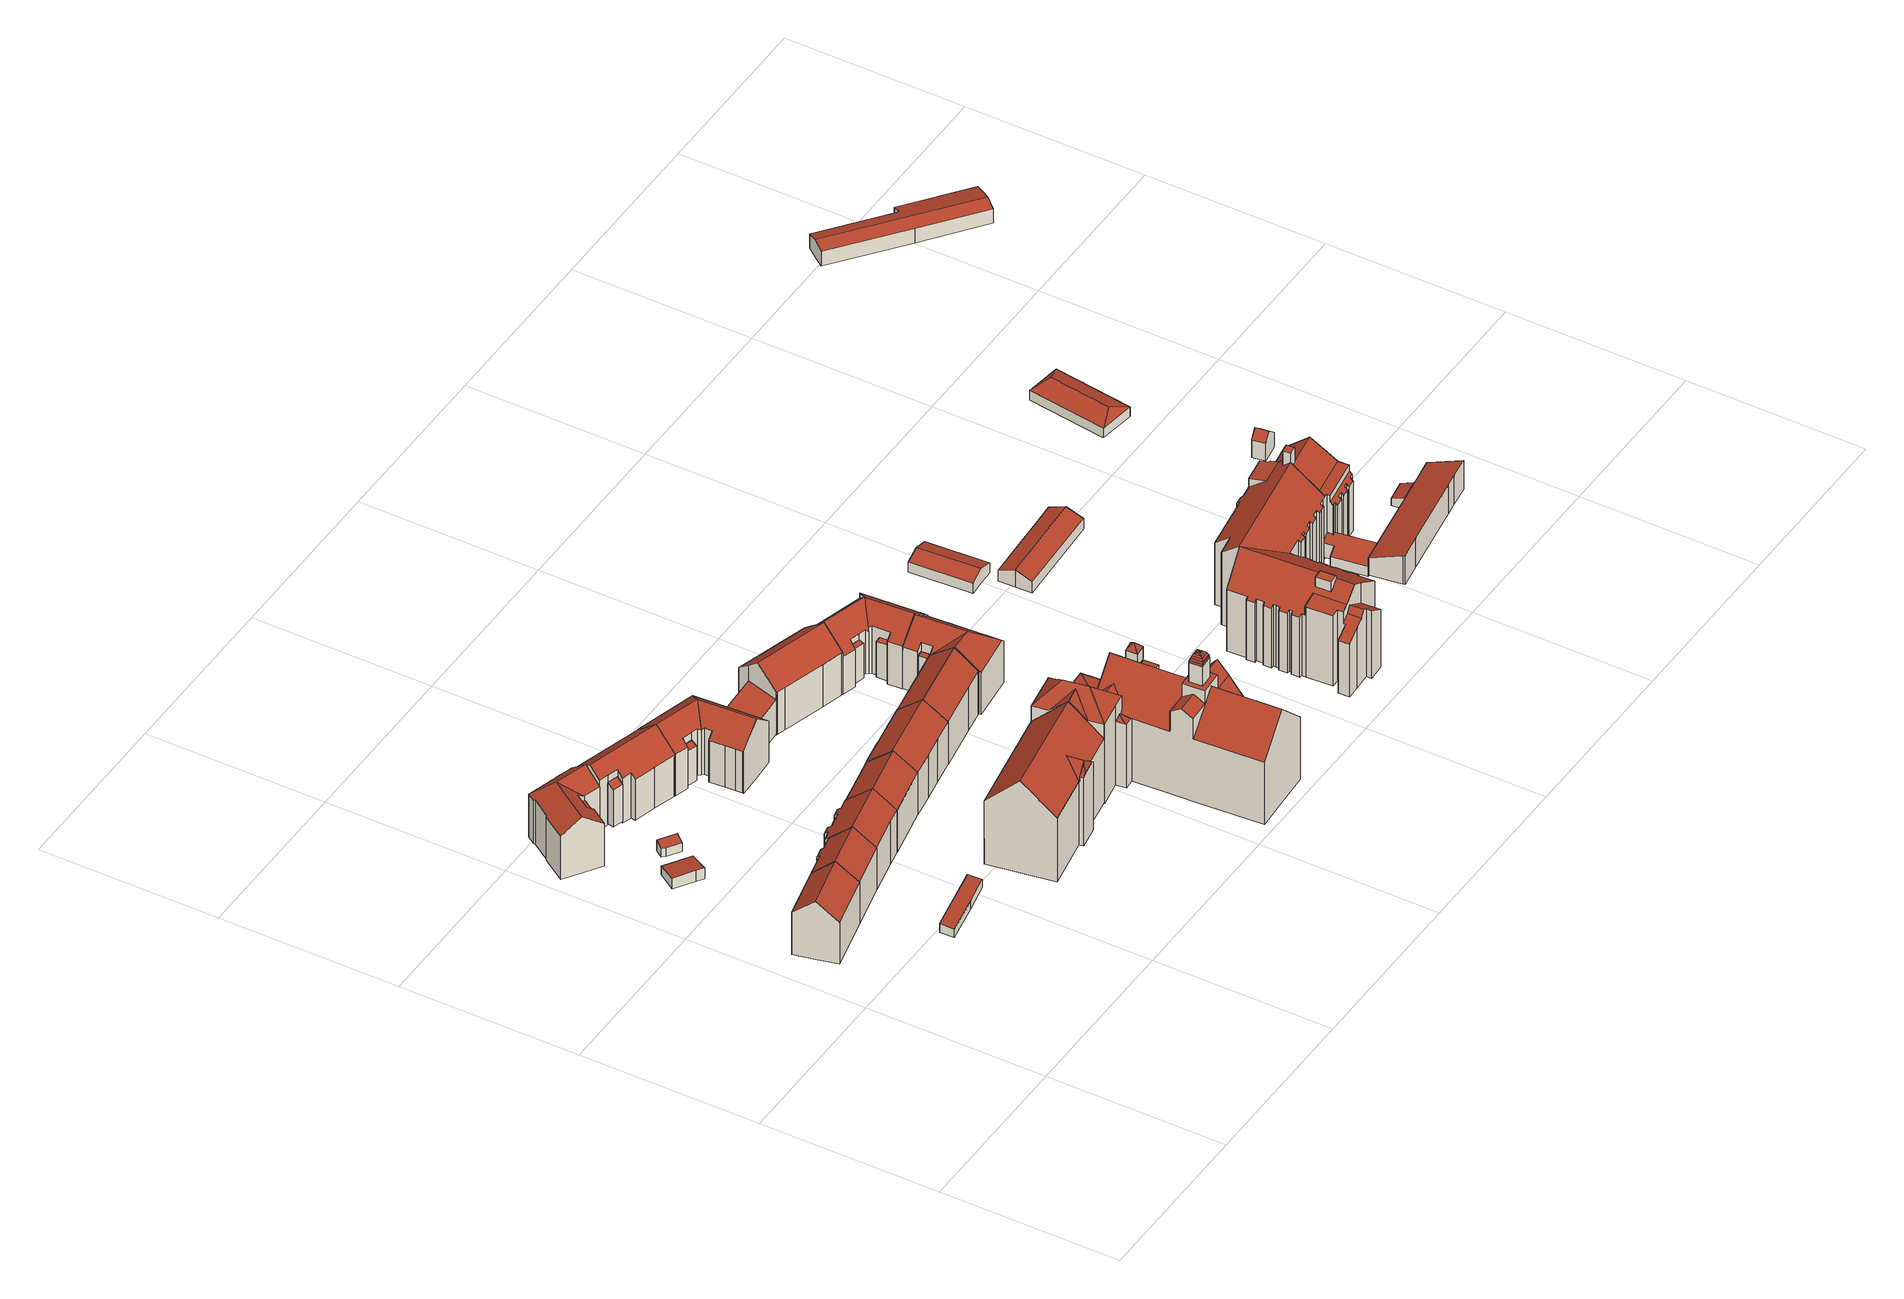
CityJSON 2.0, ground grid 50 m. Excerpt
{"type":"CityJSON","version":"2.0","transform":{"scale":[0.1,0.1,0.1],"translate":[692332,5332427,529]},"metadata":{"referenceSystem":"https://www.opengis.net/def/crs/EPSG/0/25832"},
"CityObjects":{
"building1":{"type":"Building","attributes":{"Gemeindeschluessel":"09162000","HoeheDach":"551.621","HoeheGrund":"533.520","Methode":"1000","NiedrigsteTraufeDesGebaeudes":"546.448","Geometrietyp2DReferenz":"3000","function":"31001_1000","roofType":"3100","measuredHeight":18.1,"storeysAboveGround":4},"geometry":[{"type":"MultiSurface","lod":"2","boundaries":[[[0,1,2,3]],[[1,4,5,6,7,2]],[[8,9,7,6]],[[10,11,8,6,5,4]],[[3,2,7,9]],[[11,10,0,3,9,8]],[[4,1,0,10]]],"semantics":{"surfaces":[{"type":"RoofSurface"},{"type":"WallSurface"},{"type":"GroundSurface"}],"values":[0,1,1,2,0,1,1]}}]},
"building2":{"type":"Building","attributes":{"Gemeindeschluessel":"09162000","HoeheDach":"551.670","HoeheGrund":"533.580","Methode":"2000","NiedrigsteTraufeDesGebaeudes":"545.920","Geometrietyp2DReferenz":"3000","function":"31001_1000","roofType":"3100","measuredHeight":18.09,"storeysAboveGround":4},"geometry":[{"type":"MultiSurface","lod":"2","boundaries":[[[12,13,14,15]],[[16,17,18,19]],[[20,21,22,23]],[[19,18,24,25]],[[25,24,13,12]],[[23,22,26,27,14,13,24,18,17]],[[21,28,29,30,26,22]],[[31,32,16,19,25,12,15,33,30,29,28]],[[33,27,26,30]],[[32,31,20,23,17,16]],[[15,14,27,33]],[[28,21,20,31]]],"semantics":{"surfaces":[{"type":"WallSurface"},{"type":"RoofSurface"},{"type":"GroundSurface"}],"values":[0,0,1,0,0,1,0,2,0,0,0,0]}}]},
"building3":{"type":"Building","attributes":{"Gemeindeschluessel":"09162000","HoeheDach":"536.771","HoeheGrund":"533.350","Methode":"1000","NiedrigsteTraufeDesGebaeudes":"536.037","Geometrietyp2DReferenz":"3000","function":"31001_2000","roofType":"1000","measuredHeight":3.42},"geometry":[{"type":"MultiSurface","lod":"2","boundaries":[[[34,35,36,37,38,39]],[[40,41,42,43]],[[44,45,37,36]],[[46,34,39,47,41,40]],[[41,47,39,38,37,45,42]],[[43,42,45,44]],[[35,34,46,40,43,44,36]]],"semantics":{"surfaces":[{"type":"WallSurface"},{"type":"RoofSurface"},{"type":"GroundSurface"}],"values":[0,0,0,0,1,0,2]}}]},
"building4":{"type":"Building","attributes":{"Gemeindeschluessel":"09162000","HoeheDach":"536.431","HoeheGrund":"533.480","Methode":"1000","NiedrigsteTraufeDesGebaeudes":"535.987","Geometrietyp2DReferenz":"3000","function":"31001_2000","roofType":"1000","measuredHeight":2.95},"geometry":[{"type":"MultiSurface","lod":"2","boundaries":[[[48,49,50,51]],[[51,50,52,53]],[[54,55,49,48]],[[56,57,58,59]],[[48,51,53,56,59,54]],[[55,58,57,52,50,49]],[[53,52,57,56]],[[59,58,55,54]]],"semantics":{"surfaces":[{"type":"WallSurface"},{"type":"GroundSurface"},{"type":"RoofSurface"}],"values":[0,0,0,0,1,2,0,0]}}]},
"building5":{"type":"Building","attributes":{"Gemeindeschluessel":"09162000","HoeheDach":"550.917","HoeheGrund":"533.520","Methode":"1000","NiedrigsteTraufeDesGebaeudes":"546.810","Geometrietyp2DReferenz":"3000","function":"31001_1000","roofType":"3100","measuredHeight":17.4,"storeysAboveGround":4},"geometry":[{"type":"MultiSurface","lod":"2","boundaries":[[[60,61,62,63]],[[64,65,66,67,68,69,70,71,72]],[[70,73,74,75,76,77,78,79,80,81]],[[72,71,70,81,82,62,61,83,84,85,86]],[[69,87,88,74,73,70]],[[89,90,91,68,67,66]],[[92,79,78,93]],[[93,78,77,94]],[[81,80,95,96,97,82]],[[98,99,100,101,91,90,89,102,103,104,105,106,107,108,60,63,97,96,95,92,93,94,109,110]],[[108,83,61,60]],[[88,99,98,110,75,74]],[[95,80,79,92]],[[104,103,64,72,86,105]],[[63,62,82,97]],[[86,85,84,107,106,105]],[[107,84,83,108]],[[65,102,89,66]],[[99,88,87,100]],[[101,100,87,69,68,91]],[[76,75,110,109,94,77]],[[102,65,64,103]]],"semantics":{"surfaces":[{"type":"WallSurface"},{"type":"RoofSurface"},{"type":"GroundSurface"}],"values":[0,1,1,1,1,0,0,0,0,2,0,0,0,0,0,0,0,0,0,0,0,0]}}]},
"building6":{"type":"Building","attributes":{"Gemeindeschluessel":"09162000","HoeheDach":"545.800","HoeheGrund":"534.020","Methode":"2000","NiedrigsteTraufeDesGebaeudes":"545.800","Geometrietyp2DReferenz":"3000","function":"51009_1610","roofType":"1000","measuredHeight":11.78},"geometry":[{"type":"MultiSurface","lod":"2","boundaries":[[[111,112,113,114]],[[114,115,116,111]],[[111,116,117,112]],[[112,117,118,113]],[[115,118,117,116]],[[113,118,115,114]]],"semantics":{"surfaces":[{"type":"GroundSurface"},{"type":"WallSurface"},{"type":"RoofSurface"}],"values":[0,1,1,1,2,1]}}]},
"building7":{"type":"Building","attributes":{"Gemeindeschluessel":"09162000","HoeheDach":"536.458","HoeheGrund":"533.310","Methode":"1000","NiedrigsteTraufeDesGebaeudes":"535.924","Geometrietyp2DReferenz":"3000","function":"31001_2000","roofType":"1000","measuredHeight":3.15},"geometry":[{"type":"MultiSurface","lod":"2","boundaries":[[[119,120,121,122]],[[123,124,125,121,120]],[[126,123,120,119]],[[127,124,123,126]],[[122,121,125,128]],[[119,122,128,127,126]],[[128,125,124,127]]],"semantics":{"surfaces":[{"type":"WallSurface"},{"type":"RoofSurface"},{"type":"GroundSurface"}],"values":[0,1,0,0,0,2,0]}}]},
"building8":{"type":"Building","attributes":{"Gemeindeschluessel":"09162000","HoeheDach":"551.610","HoeheGrund":"533.460","Methode":"2000","NiedrigsteTraufeDesGebaeudes":"545.055","Geometrietyp2DReferenz":"3000","function":"31001_1000","roofType":"3100","measuredHeight":18.15,"storeysAboveGround":4},"geometry":[{"type":"MultiSurface","lod":"2","boundaries":[[[129,130,21,131]],[[132,133,134,135]],[[135,134,136,137]],[[138,139,140,141]],[[142,143,139,138]],[[144,145,130,129]],[[146,147,148,149]],[[150,151,152,153]],[[21,130,145,154,155,156]],[[133,157,156,155,158,148,147,159,152,151,140,139,143,160,161,136,134]],[[153,152,159,162]],[[163,154,145,144]],[[162,159,147,146]],[[164,160,143,142]],[[149,148,158,165]],[[141,140,151,150]],[[166,161,160,164]],[[167,168,131,21,156,157,133,132]],[[144,129,131,168,167,132,135,137,166,164,142,138,141,150,153,162,146,149,165,169,163]],[[137,136,161,166]],[[154,163,169,165,158,155]]],"semantics":{"surfaces":[{"type":"WallSurface"},{"type":"RoofSurface"},{"type":"GroundSurface"}],"values":[0,0,0,0,0,0,0,0,1,1,0,0,0,0,0,0,0,0,2,0,0]}}]},
"building9":{"type":"Building","attributes":{"Gemeindeschluessel":"09162000","HoeheDach":"546.794","HoeheGrund":"533.971","Methode":"1000","NiedrigsteTraufeDesGebaeudes":"545.363","Geometrietyp2DReferenz":"3000","function":"51009_1610","roofType":"2100","measuredHeight":12.82},"geometry":[{"type":"MultiSurface","lod":"2","boundaries":[[[170,171,172,173]],[[174,175,176,177]],[[176,175,172,171]],[[173,172,175,174]],[[170,173,174,177]],[[177,176,171,170]]],"semantics":{"surfaces":[{"type":"WallSurface"},{"type":"RoofSurface"},{"type":"GroundSurface"}],"values":[0,0,1,0,2,0]}}]},
"building10":{"type":"Building","attributes":{"Gemeindeschluessel":"09162000","HoeheDach":"551.775","HoeheGrund":"533.540","Methode":"2000","NiedrigsteTraufeDesGebaeudes":"546.206","Geometrietyp2DReferenz":"3000","function":"31001_1000","roofType":"3100","measuredHeight":18.23,"storeysAboveGround":4},"geometry":[{"type":"MultiSurface","lod":"2","boundaries":[[[178,179,180,99]],[[181,182,183,184]],[[185,186,187,188]],[[110,187,186,189]],[[190,191,192,193,181,184,194,195,178,99,196,110,189]],[[192,197,198,193]],[[179,199,200,183,182,198,197,201,185,188,180]],[[193,198,182,181]],[[184,183,200,194]],[[201,191,190,189,186,185]],[[180,188,187,110,196,99]],[[191,201,197,192]],[[195,199,179,178]],[[194,200,199,195]]],"semantics":{"surfaces":[{"type":"WallSurface"},{"type":"RoofSurface"},{"type":"GroundSurface"}],"values":[0,0,1,0,2,0,1,0,0,0,0,0,0,0]}}]},
"building11":{"type":"Building","attributes":{"Gemeindeschluessel":"09162000","HoeheDach":"551.471","HoeheGrund":"533.460","Methode":"2000","NiedrigsteTraufeDesGebaeudes":"546.029","Geometrietyp2DReferenz":"3000","function":"31001_1000","roofType":"3100","measuredHeight":18.01,"storeysAboveGround":4},"geometry":[{"type":"MultiSurface","lod":"2","boundaries":[[[154,202,203,204]],[[165,158,205,206]],[[207,202,154,163]],[[202,207,208,209,210,211,212,203]],[[163,169,165,206,213,210,209,208,207]],[[169,163,154,204,158,165]],[[204,203,212,211,214,205,158]],[[205,214,211,210,213,206]]],"semantics":{"surfaces":[{"type":"RoofSurface"},{"type":"WallSurface"},{"type":"GroundSurface"}],"values":[0,1,1,1,2,1,0,1]}}]},
"building12":{"type":"Building","attributes":{"Gemeindeschluessel":"09162000","HoeheDach":"545.573","HoeheGrund":"534.094","Methode":"1000","NiedrigsteTraufeDesGebaeudes":"544.752","Geometrietyp2DReferenz":"3000","function":"51009_1610","roofType":"2100","measuredHeight":11.48},"geometry":[{"type":"MultiSurface","lod":"2","boundaries":[[[215,216,217,218]],[[218,217,219,220]],[[221,222,216,215]],[[220,219,222,221]],[[217,216,222,219]],[[220,221,215,218]]],"semantics":{"surfaces":[{"type":"WallSurface"},{"type":"RoofSurface"},{"type":"GroundSurface"}],"values":[0,0,0,0,1,2]}}]},
"building13":{"type":"Building","attributes":{"Gemeindeschluessel":"09162000","HoeheDach":"562.092","HoeheGrund":"533.350","Methode":"2000","NiedrigsteTraufeDesGebaeudes":"553.015","Geometrietyp2DReferenz":"3000","function":"31001_3020","roofType":"3100","measuredHeight":28.74,"storeysAboveGround":4},"geometry":[{"type":"MultiSurface","lod":"2","boundaries":[[[223,224,225,226,227,228]],[[229,230,231,232,233]],[[234,226,225,235,236]],[[237,238,234,239]],[[224,240,241,235,225]],[[233,232,242,243]],[[244,236,235,241,242,232,231]],[[245,228,227,234]],[[230,246,247,244,231]],[[233,243,248,229]],[[245,234,238]],[[224,223,249,246,230,229,248,240]],[[247,250,234,236,244]],[[250,239,234]],[[249,223,228,245,238,237]],[[246,249,237,239,250,247]],[[240,248,243,242,241]],[[234,227,226]]],"semantics":{"surfaces":[{"type":"WallSurface"},{"type":"RoofSurface"},{"type":"GroundSurface"}],"values":[0,0,1,1,0,1,1,1,0,0,1,2,1,0,0,0,0,0]}}]},
"building14":{"type":"Building","attributes":{"Gemeindeschluessel":"09162000","HoeheDach":"551.800","HoeheGrund":"533.420","Methode":"2000","NiedrigsteTraufeDesGebaeudes":"546.253","Geometrietyp2DReferenz":"3000","function":"31001_1000","roofType":"3100","measuredHeight":18.38,"storeysAboveGround":4},"geometry":[{"type":"MultiSurface","lod":"2","boundaries":[[[251,185,252,253,254,255]],[[256,257,258,259]],[[260,261,262,263,264,265]],[[266,267,251,255]],[[264,263,252,185]],[[259,258,268,269]],[[267,270,268,258,257,265,264,185,251]],[[269,268,270,271]],[[261,260,256,259,269,271,266,255,254,253,262]],[[271,270,267,266]],[[260,265,257,256]],[[253,252,263,262]]],"semantics":{"surfaces":[{"type":"WallSurface"},{"type":"RoofSurface"},{"type":"GroundSurface"}],"values":[0,0,0,0,1,0,1,0,2,0,0,0]}}]},
"building15":{"type":"Building","attributes":{"Gemeindeschluessel":"09162000","HoeheDach":"551.732","HoeheGrund":"533.350","Methode":"1000","NiedrigsteTraufeDesGebaeudes":"546.316","Geometrietyp2DReferenz":"3000","function":"31001_1000","roofType":"3100","measuredHeight":18.38,"storeysAboveGround":4},"geometry":[{"type":"MultiSurface","lod":"2","boundaries":[[[272,273,274,275]],[[276,277,278,279,280,281,265,282,283,284]],[[285,286,287,288,289,290,291,292,260,261,262,272,275,293]],[[265,281,263,262,261,260]],[[275,274,294,293]],[[291,283,282,292]],[[262,263,273,272]],[[286,285,293,294,280,279]],[[286,279,278,287]],[[290,284,283,291]],[[289,276,284,290]],[[288,277,276,289]],[[280,294,274,273,263,281]],[[287,278,277,288]],[[292,282,265,260]]],"semantics":{"surfaces":[{"type":"WallSurface"},{"type":"RoofSurface"},{"type":"GroundSurface"}],"values":[0,1,2,0,0,0,0,0,0,0,0,0,1,0,0]}}]},
"building16":{"type":"Building","attributes":{"Gemeindeschluessel":"09162000","HoeheDach":"551.462","HoeheGrund":"533.320","Methode":"1000","NiedrigsteTraufeDesGebaeudes":"546.380","Geometrietyp2DReferenz":"3000","function":"31001_1000","roofType":"3100","measuredHeight":18.14,"storeysAboveGround":4},"geometry":[{"type":"MultiSurface","lod":"2","boundaries":[[[295,296,297,298,299,300]],[[301,302,303,304]],[[305,296,295,306]],[[298,307,308,309,310,311,312,299]],[[313,314,315,316]],[[317,318,302,301]],[[307,298,297,319]],[[315,311,310,316]],[[300,299,312,311,315,314,303,302,318]],[[304,303,314,313]],[[319,305,306,320,317,301,304,313,316,310,309,308,307]],[[319,297,296,305]],[[320,306,295,300,318,317]]],"semantics":{"surfaces":[{"type":"RoofSurface"},{"type":"WallSurface"},{"type":"GroundSurface"}],"values":[0,1,1,1,1,1,1,1,0,1,2,1,1]}}]},
"building17":{"type":"Building","attributes":{"Gemeindeschluessel":"09162000","HoeheDach":"544.126","HoeheGrund":"533.370","Methode":"1000","NiedrigsteTraufeDesGebaeudes":"544.126","Geometrietyp2DReferenz":"3000","function":"31001_1000","roofType":"1000","measuredHeight":10.76},"geometry":[{"type":"MultiSurface","lod":"2","boundaries":[[[321,322,323,324]],[[325,322,321,275]],[[275,321,324,272]],[[326,323,322,325]],[[272,324,323,326]],[[272,326,325,275]]],"semantics":{"surfaces":[{"type":"RoofSurface"},{"type":"WallSurface"},{"type":"GroundSurface"}],"values":[0,1,1,1,1,2]}}]},
"building18":{"type":"Building","attributes":{"Gemeindeschluessel":"09162000","HoeheDach":"563.018","HoeheGrund":"533.180","Methode":"2000","NiedrigsteTraufeDesGebaeudes":"557.716","Geometrietyp2DReferenz":"3000","function":"31001_3020","roofType":"3100","measuredHeight":29.84,"storeysAboveGround":5},"geometry":[{"type":"MultiSurface","lod":"2","boundaries":[[[327,328,329,330]],[[331,332,333,334,335]],[[330,329,336,337]],[[338,337,336,339,340,341,342]],[[336,343,344,342,341,345,339]],[[331,335,328,327]],[[340,345,341]],[[344,346,342]],[[347,338,342,346,348]],[[336,329,328,335,334,343]],[[338,347,332,331,327,330,337]],[[343,334,333,348,346,344]],[[347,348,333,332]],[[339,345,340]]],"semantics":{"surfaces":[{"type":"WallSurface"},{"type":"RoofSurface"},{"type":"GroundSurface"}],"values":[0,0,0,0,1,0,1,1,0,1,2,1,0,1]}}]},
"building19":{"type":"Building","attributes":{"Gemeindeschluessel":"09162000","HoeheDach":"571.530","HoeheGrund":"533.181","Methode":"2000","NiedrigsteTraufeDesGebaeudes":"552.300","Geometrietyp2DReferenz":"3000","function":"31001_3020","roofType":"3100","measuredHeight":38.35,"storeysAboveGround":5},"geometry":[{"type":"MultiSurface","lod":"2","boundaries":[[[349,350,351,352,331,353,354,355,356,357,358,359,360,332]],[[361,362,363,364,365,366,367,368,369,327,370,371,331,352,351,350,349,332,372,373,374,375,376,377,378,379,380,381,382]],[[373,383,384,374]],[[385,386,387,388]],[[389,390,391,392]],[[393,390,394,395]],[[396,395,394,397]],[[398,399,400,401]],[[402,403,399,398]],[[386,404,405,406,407,387]],[[408,397,394,409]],[[399,410,411,400]],[[412,413,414]],[[406,405,415,416,417,418,419,420,421,422,423,407],[409,389,392,408]],[[357,424,425,358]],[[426,427,428,429,430,431,432,384,383,433]],[[362,361,382,434,435,436]],[[437,438,439,430]],[[440,441,442,411]],[[443,441,440]],[[444,404,445,446,447,448,418,417,416,415,405,404,449]],[[360,433,383,373,372,332]],[[368,367,366,450,451,452,453]],[[402,393,395,454]],[[455,456,452,451]],[[457,458,459,410]],[[400,460,454,401]],[[459,443,440]],[[449,404,386,385]],[[458,457,442,441]],[[401,454,395,396]],[[448,461,438,437]],[[436,435,462,446,445,404,444]],[[451,450,463,387,464,428,427,426,433,360,359,425,424,465,355,354,353,455]],[[466,398,401,396]],[[419,418,448,437,430,420]],[[390,393,466,391]],[[388,387,407,423,422,421,420,430,429,428,464,387,463]],[[365,364,363,362,436,444,449,385,388,463,450,366]],[[458,441,443]],[[410,459,440,411]],[[369,368,453,412,414,327]],[[465,356,355]],[[403,457,410,399]],[[403,402,454,460]],[[457,403,460,442]],[[462,435,434,467,468,448,447,446]],[[461,468,467,434,382,381,380,379,378,377,376,375,374,384,432,431,439,438]],[[453,452,456,413,412]],[[391,466,396,397]],[[409,394,390,389]],[[439,431,430]],[[393,402,398,466]],[[411,442,460,400]],[[458,443,459]],[[414,413,456,455,353,331,371,370,327]],[[468,461,448]],[[356,465,424,357]],[[359,358,425]],[[392,391,397,408]]],"semantics":{"surfaces":[{"type":"WallSurface"},{"type":"GroundSurface"},{"type":"RoofSurface"}],"values":[0,1,0,2,0,2,2,2,2,0,0,2,2,2,2,2,0,2,2,2,0,0,0,2,0,2,2,2,2,2,2,2,2,2,2,0,2,0,0,2,2,0,0,2,2,2,2,0,2,2,0,2,2,2,2,0,2,2,0,0]}}]},
"building20":{"type":"Building","attributes":{"Gemeindeschluessel":"09162000","HoeheDach":"551.442","HoeheGrund":"533.210","Methode":"1000","NiedrigsteTraufeDesGebaeudes":"546.375","Geometrietyp2DReferenz":"3000","function":"31001_1000","roofType":"3100","measuredHeight":18.23,"storeysAboveGround":4},"geometry":[{"type":"MultiSurface","lod":"2","boundaries":[[[469,470,471,472,473,474]],[[470,469,475,476]],[[476,475,477,478]],[[478,477,298,479]],[[311,480,473,472,481,482]],[[483,484,474,473,480,311]],[[485,486,479,298,484,483,311,482]],[[476,478,479,486,485,482,481,472,471,470]],[[298,477,475,469,474,484]]],"semantics":{"surfaces":[{"type":"WallSurface"},{"type":"RoofSurface"},{"type":"GroundSurface"}],"values":[0,0,0,0,0,1,0,2,1]}}]},
"building21":{"type":"Building","attributes":{"Gemeindeschluessel":"09162000","HoeheDach":"551.590","HoeheGrund":"533.122","Methode":"2000","NiedrigsteTraufeDesGebaeudes":"546.150","Geometrietyp2DReferenz":"3000","function":"31001_1000","roofType":"3100","measuredHeight":18.47,"storeysAboveGround":4},"geometry":[{"type":"MultiSurface","lod":"2","boundaries":[[[487,488,489,490,491]],[[491,490,492,493]],[[494,495,496,497]],[[498,499,500,501,502]],[[497,496,499,498]],[[503,504,495,494]],[[502,501,505,506]],[[495,504,507,492,490,489,500,499,496]],[[498,502,506,487,491,493,508,503,494,497]],[[508,507,504,503]],[[493,492,507,508]],[[506,505,488,487]],[[489,488,505,501,500]]],"semantics":{"surfaces":[{"type":"WallSurface"},{"type":"RoofSurface"},{"type":"GroundSurface"}],"values":[0,0,0,0,0,0,0,1,2,0,0,0,1]}}]},
"building22":{"type":"Building","attributes":{"name":"Grundschule München, Sankt-Martin-Straße 30","Gemeindeschluessel":"09162000","HoeheDach":"545.627","HoeheGrund":"533.207","Methode":"1000","NiedrigsteTraufeDesGebaeudes":"544.953","Geometrietyp2DReferenz":"3000","function":"31001_3020","roofType":"3200","measuredHeight":12.42,"storeysAboveGround":2},"geometry":[{"type":"MultiSurface","lod":"2","boundaries":[[[509,510,511,512,513]],[[347,514,515,373,332]],[[516,347,332,509,513]],[[347,516,517,514]],[[512,511,518,519]],[[515,518,510,373]],[[373,510,509,332]],[[510,518,511]],[[519,518,515,514,517]],[[516,513,512,519,517]]],"semantics":{"surfaces":[{"type":"RoofSurface"},{"type":"GroundSurface"},{"type":"WallSurface"}],"values":[0,1,2,2,0,2,2,0,2,0]}}]},
"building23":{"type":"Building","attributes":{"Gemeindeschluessel":"09162000","HoeheDach":"545.045","HoeheGrund":"533.872","Methode":"1000","NiedrigsteTraufeDesGebaeudes":"545.045","Geometrietyp2DReferenz":"3000","function":"51009_1610","roofType":"1000","measuredHeight":11.17},"geometry":[{"type":"MultiSurface","lod":"2","boundaries":[[[520,521,522,523]],[[524,525,526,527]],[[523,522,525,524]],[[520,523,524,527]],[[526,525,522,521]],[[527,526,521,520]]],"semantics":{"surfaces":[{"type":"WallSurface"},{"type":"GroundSurface"},{"type":"RoofSurface"}],"values":[0,0,0,1,2,0]}}]},
"building24":{"type":"Building","attributes":{"Gemeindeschluessel":"09162000","HoeheDach":"544.890","HoeheGrund":"534.000","Methode":"2000","NiedrigsteTraufeDesGebaeudes":"544.890","Geometrietyp2DReferenz":"3000","function":"51009_1610","roofType":"1000","measuredHeight":10.89},"geometry":[{"type":"MultiSurface","lod":"2","boundaries":[[[528,529,530,531]],[[528,531,532,533]],[[534,535,530,529]],[[532,535,534,533]],[[531,530,535,532]],[[533,534,529,528]]],"semantics":{"surfaces":[{"type":"WallSurface"},{"type":"GroundSurface"},{"type":"RoofSurface"}],"values":[0,1,2,0,0,0]}}]},
"building25":{"type":"Building","attributes":{"Gemeindeschluessel":"09162000","HoeheDach":"545.130","HoeheGrund":"533.960","Methode":"2000","NiedrigsteTraufeDesGebaeudes":"545.130","Geometrietyp2DReferenz":"3000","function":"51009_1610","roofType":"1000","measuredHeight":11.17},"geometry":[{"type":"MultiSurface","lod":"2","boundaries":[[[536,537,538,539]],[[540,541,538,537]],[[539,538,541,542]],[[542,541,540,543]],[[543,540,537,536]],[[536,539,542,543]]],"semantics":{"surfaces":[{"type":"WallSurface"},{"type":"RoofSurface"},{"type":"GroundSurface"}],"values":[0,1,0,0,0,2]}}]},
"building26":{"type":"Building","attributes":{"Gemeindeschluessel":"09162000","HoeheDach":"551.630","HoeheGrund":"533.237","Methode":"2000","NiedrigsteTraufeDesGebaeudes":"546.093","Geometrietyp2DReferenz":"3000","function":"31001_1000","roofType":"3100","measuredHeight":18.39,"storeysAboveGround":4},"geometry":[{"type":"MultiSurface","lod":"2","boundaries":[[[544,470,472,545,546,547,548,549,550,551]],[[552,547,546,553]],[[544,554,555,470]],[[556,557,558,559,560]],[[555,554,557,556,561]],[[548,562,563,549]],[[547,552,562,548]],[[472,470,555,561,564]],[[546,545,565,553]],[[556,560,563,562,552,553,565]],[[550,549,563,560,559]],[[564,561,556,565]],[[544,551,558,557,554]],[[472,564,565,545]],[[558,551,550,559]]],"semantics":{"surfaces":[{"type":"GroundSurface"},{"type":"WallSurface"},{"type":"RoofSurface"}],"values":[0,1,1,2,2,1,1,1,1,2,1,2,1,1,1]}}]},
"building27":{"type":"Building","attributes":{"Gemeindeschluessel":"09162000","HoeheDach":"551.803","HoeheGrund":"533.080","Methode":"1000","NiedrigsteTraufeDesGebaeudes":"544.825","Geometrietyp2DReferenz":"3000","function":"31001_1000","roofType":"3100","measuredHeight":18.72,"storeysAboveGround":4},"geometry":[{"type":"MultiSurface","lod":"2","boundaries":[[[566,567,568,569]],[[487,570,571,572]],[[573,574,575,568,567,576,577,578,579]],[[569,568,575,580]],[[581,576,567,566]],[[582,574,573,583]],[[577,571,570,578]],[[579,578,570,487,584,491]],[[581,585,572,571,577,576]],[[583,573,579,491]],[[585,581,566,569,580,582,583,491,584,487,572]],[[580,575,574,582]]],"semantics":{"surfaces":[{"type":"WallSurface"},{"type":"RoofSurface"},{"type":"GroundSurface"}],"values":[0,0,1,0,0,0,1,0,0,0,2,0]}}]},
"building28":{"type":"Building","attributes":{"Gemeindeschluessel":"09162000","HoeheDach":"551.696","HoeheGrund":"533.068","Methode":"1000","NiedrigsteTraufeDesGebaeudes":"546.346","Geometrietyp2DReferenz":"3000","function":"31001_1000","roofType":"3100","measuredHeight":18.63,"storeysAboveGround":4},"geometry":[{"type":"MultiSurface","lod":"2","boundaries":[[[586,587,588,589]],[[590,591,592,593]],[[581,594,595,596,572]],[[597,598,599,588,587]],[[572,597,587,586,590,593,581]],[[581,593,592,594]],[[572,596,598,597]],[[599,598,596,595]],[[586,589,591,590]],[[588,599,595,594,592,591,589]]],"semantics":{"surfaces":[{"type":"WallSurface"},{"type":"GroundSurface"},{"type":"RoofSurface"}],"values":[0,0,0,0,1,0,0,2,0,2]}}]},
"building29":{"type":"Building","attributes":{"Gemeindeschluessel":"09162000","HoeheDach":"536.090","HoeheGrund":"533.193","Methode":"2000","NiedrigsteTraufeDesGebaeudes":"535.590","Geometrietyp2DReferenz":"3000","function":"31001_2000","roofType":"1000","measuredHeight":2.9,"storeysAboveGround":1},"geometry":[{"type":"MultiSurface","lod":"2","boundaries":[[[600,601,602,603]],[[603,604,605,600]],[[601,606,607,602]],[[603,602,607,604]],[[604,607,606,605]],[[605,606,601,600]]],"semantics":{"surfaces":[{"type":"WallSurface"},{"type":"GroundSurface"},{"type":"RoofSurface"}],"values":[0,1,2,0,0,0]}}]},
"building30":{"type":"Building","attributes":{"Gemeindeschluessel":"09162000","HoeheDach":"538.740","HoeheGrund":"533.143","Methode":"2000","NiedrigsteTraufeDesGebaeudes":"536.940","Geometrietyp2DReferenz":"3000","function":"31001_2000","roofType":"4000","measuredHeight":5.6,"storeysAboveGround":1},"geometry":[{"type":"MultiSurface","lod":"2","boundaries":[[[608,609,610,611]],[[612,613,609]],[[613,614,610]],[[612,614,613]],[[615,614,612,616]],[[609,613,610]],[[608,611,615,616]],[[611,610,614,615]],[[616,612,609,608]]],"semantics":{"surfaces":[{"type":"WallSurface"},{"type":"RoofSurface"},{"type":"GroundSurface"}],"values":[0,1,1,1,0,1,2,0,0]}}]},
"building31":{"type":"Building","attributes":{"Gemeindeschluessel":"09162000","HoeheDach":"537.301","HoeheGrund":"532.770","Methode":"1000","NiedrigsteTraufeDesGebaeudes":"535.895","Geometrietyp2DReferenz":"3000","function":"31001_9998","roofType":"3100","measuredHeight":4.53,"storeysAboveGround":1},"geometry":[{"type":"MultiSurface","lod":"2","boundaries":[[[617,618,619,620]],[[617,621,622,623,624,618]],[[619,625,626,627,628,620]],[[618,624,625,619]],[[624,623,626,625]],[[621,617,620,628,627,622]],[[627,626,623,622]]],"semantics":{"surfaces":[{"type":"WallSurface"},{"type":"RoofSurface"},{"type":"GroundSurface"}],"values":[0,0,0,1,1,2,0]}}]},
"building32":{"type":"Building","attributes":{"Gemeindeschluessel":"09162000","HoeheDach":"538.101","HoeheGrund":"532.890","Methode":"1000","NiedrigsteTraufeDesGebaeudes":"536.195","Geometrietyp2DReferenz":"3000","function":"31001_9998","roofType":"3100","measuredHeight":5.21,"storeysAboveGround":1},"geometry":[{"type":"MultiSurface","lod":"2","boundaries":[[[629,630,631,632]],[[633,634,635,636]],[[634,637,638,639,640,635]],[[632,633,636,641,642,643,644,629]],[[632,631,634,633]],[[643,638,637,644]],[[642,639,638,643]],[[636,635,640,641]],[[641,640,639,642]],[[644,637,630,629]],[[631,630,637,634]]],"semantics":{"surfaces":[{"type":"WallSurface"},{"type":"RoofSurface"},{"type":"GroundSurface"}],"values":[0,0,1,2,0,0,0,0,0,0,1]}}]},
"building33":{"type":"Building","attributes":{"Gemeindeschluessel":"09162000","HoeheDach":"558.720","HoeheGrund":"529.708","Methode":"2000","NiedrigsteTraufeDesGebaeudes":"545.128","Geometrietyp2DReferenz":"3000","function":"31001_1000","roofType":"3100","measuredHeight":29.01,"storeysAboveGround":5},"geometry":[{"type":"MultiSurface","lod":"2","boundaries":[[[645,646,647,648]],[[649,650,651,652]],[[653,654,655,656]],[[657,658,659,660]],[[661,662,663,664]],[[665,666,667,668]],[[669,670,671,672]],[[673,674,675,676]],[[648,647,677,678]],[[679,680,681,682]],[[683,684,685,686]],[[687,688,689,690]],[[691,692,693,694]],[[695,696,697,698]],[[699,700,701,702]],[[703,704,696,695]],[[705,701,700,706]],[[707,708,709,710]],[[711,712,713,714]],[[715,716,717,718]],[[719,720,721,722]],[[723,724,725,726,727,728]],[[729,730,731,732]],[[733,734,735,736]],[[737,738,739,740]],[[741,742,743,744]],[[745,746,680,679]],[[747,748,749,750,699]],[[751,752,666,665]],[[753,754,755]],[[756,757,758,759,760,761,762]],[[763,764,765,766]],[[767,768,769,770,771,772,773,774]],[[775,776,703,695,698,661,664,777,778,779,780,691,694,781,782,783,763,766,784,785,786,787,788,789,790,669,672,711,714,673,676,791,745,679,682,792,793,741,744,729,732,707,710,683,686,794,795,796,797,798,649,652,799,657,660,800,801,733,736,687,690,802,803,804,715,718,805,719,722,806,807,808,809,810,811,812,813,653,656,814,815,816,768,767,817,818,737,740,819,820,821,645,648,678,822,823,824,825]],[[809,826,827,810]],[[740,739,828,819]],[[783,829,764,763]],[[728,727,830]],[[777,831,832,778]],[[714,713,674,673]],[[809,808,833,834,826]],[[819,828,835,820]],[[773,772,836,837]],[[795,794,838,839,760,759]],[[656,655,840,814]],[[793,841,742,741]],[[822,842,843,823]],[[788,844,845,789]],[[732,731,708,707]],[[776,846,704,703]],[[800,847,848,801]],[[812,849,850,813]],[[718,717,851,805]],[[722,721,852,806]],[[702,701,705,853]],[[682,681,854,792]],[[657,799,855,754,753,658]],[[805,851,720,719]],[[856,706,700,699,750]],[[776,775,857,748,747,846]],[[858,839,838,685,684,859]],[[821,860,646,645]],[[751,833,861,852,721,720,851,717,716,862,863,864,689,688,735,734,848,847,659,658,753,755,865,866,665,668,867]],[[755,754,855,651,650,868,865]],[[811,869,849,812]],[[796,758,757,797]],[[870,871,872,765,764,829,873,874,693,692,875,876,832,831,663,662,697,696,704,846,747,699,834,833,877]],[[775,825,878,837,836,857]],[[694,693,874,781]],[[768,816,725,724,879,769]],[[817,880,881,818]],[[780,875,692,691]],[[815,814,840,830,727,726]],[[802,864,863,803]],[[808,807,861,833]],[[778,832,876,779]],[[790,882,670,669]],[[698,697,662,661]],[[856,879,724,723,853,705,706]],[[818,881,738,737]],[[652,651,855,799]],[[803,863,862,804]],[[779,876,875,780]],[[813,850,654,653]],[[690,689,864,802]],[[766,765,872,784]],[[801,848,734,733]],[[676,675,883,791]],[[760,839,858,761]],[[683,710,709,884,859,684]],[[789,845,882,790]],[[767,774,880,817]],[[748,857,836,772,771,749]],[[804,862,716,715]],[[815,726,725,816]],[[749,771,770,856,750]],[[784,872,871,785]],[[744,743,730,729]],[[823,843,885,824]],[[649,798,756,762,868,650]],[[792,854,841,793]],[[856,770,769,879]],[[668,667,886,867]],[[810,827,869,811]],[[751,867,886,752]],[[672,671,712,711]],[[878,885,843,842,677,647,646,860,835,828,739,738,881,880,774,773,837]],[[870,786,785,871]],[[887,787,786,870,877]],[[758,796,795,759]],[[686,685,838,794]],[[791,883,746,745]],[[660,659,847,800]],[[824,885,878,825]],[[756,798,797,757]],[[887,877,833,751,665,866,884,709,708,731,730,743,742,841,854,681,680,746,883,675,674,713,712,671,670,882,845,844]],[[782,873,829,783]],[[664,663,831,777]],[[806,852,861,807]],[[886,667,666,752]],[[865,868,762,761,858,859,884,866]],[[736,735,688,687]],[[699,702,853,723,728,830,840,655,654,850,849,869,827,826,834]],[[781,874,873,782]],[[787,887,844,788]],[[678,677,842,822]],[[820,835,860,821]]],"semantics":{"surfaces":[{"type":"WallSurface"},{"type":"RoofSurface"},{"type":"GroundSurface"}],"values":[0,0,0,0,0,0,0,0,0,0,0,0,0,0,0,0,1,0,0,0,0,1,0,0,0,0,0,0,0,0,1,0,0,2,0,0,0,0,0,0,0,0,0,0,0,0,0,0,0,0,0,0,0,0,0,0,0,0,0,0,1,0,1,1,0,0,1,0,0,0,0,0,0,0,0,0,0,0,0,0,0,0,0,0,0,0,0,0,1,0,0,0,1,0,0,1,0,0,0,0,0,1,0,0,0,0,1,0,0,0,0,0,0,0,0,1,0,0,0,1,0,0,1,0,0,0,0]}}]},
"building34":{"type":"Building","attributes":{"Gemeindeschluessel":"09162000","HoeheDach":"537.162","HoeheGrund":"531.304","Methode":"2000","NiedrigsteTraufeDesGebaeudes":"534.432","Geometrietyp2DReferenz":"3000","function":"31001_1000","roofType":"2100","measuredHeight":5.86,"storeysAboveGround":1},"geometry":[{"type":"MultiSurface","lod":"2","boundaries":[[[888,889,890,891]],[[892,893,894,895]],[[896,897,898,899]],[[891,890,900,901,893,892,897,896]],[[898,897,892,895]],[[888,899,898,895,894,902,903,889]],[[901,902,894,893]],[[888,891,896,899]],[[901,900,903,902]],[[890,889,903,900]]],"semantics":{"surfaces":[{"type":"WallSurface"},{"type":"RoofSurface"},{"type":"GroundSurface"}],"values":[0,0,0,1,0,2,0,0,0,0]}}]},
"building35":{"type":"Building","attributes":{"Gemeindeschluessel":"09162000","HoeheDach":"540.586","HoeheGrund":"531.667","Methode":"1000","NiedrigsteTraufeDesGebaeudes":"537.116","Geometrietyp2DReferenz":"3000","function":"31001_1000","roofType":"2100","measuredHeight":8.92,"storeysAboveGround":2},"geometry":[{"type":"MultiSurface","lod":"2","boundaries":[[[904,905,906,907,908,909,910,911,912,913,914]],[[915,913,912,916]],[[917,911,910,918]],[[919,907,906,920]],[[920,906,905,921]],[[922,909,908,923]],[[918,910,909,922]],[[924,914,913,915]],[[925,904,914,924]],[[924,915,916,917,918,922,923,919,920,921,925]],[[923,908,907,919]],[[916,912,911,917]],[[921,905,904,925]]],"semantics":{"surfaces":[{"type":"RoofSurface"},{"type":"WallSurface"},{"type":"GroundSurface"}],"values":[0,1,1,1,1,1,1,1,1,2,1,1,1]}}]},
"building36":{"type":"Building","attributes":{"Gemeindeschluessel":"09162000","HoeheDach":"537.395","HoeheGrund":"533.754","Methode":"1000","NiedrigsteTraufeDesGebaeudes":"536.108","Geometrietyp2DReferenz":"3000","function":"51009_1610","roofType":"2100","measuredHeight":3.64},"geometry":[{"type":"MultiSurface","lod":"2","boundaries":[[[926,927,928,929]],[[930,931,932,933]],[[930,929,928,931]],[[932,927,926,933]],[[931,928,927,932]],[[933,926,929,930]]],"semantics":{"surfaces":[{"type":"RoofSurface"},{"type":"GroundSurface"},{"type":"WallSurface"}],"values":[0,1,2,2,2,2]}}]},
"building37":{"type":"Building","attributes":{"Gemeindeschluessel":"09162000","HoeheDach":"540.320","HoeheGrund":"532.810","Methode":"2000","NiedrigsteTraufeDesGebaeudes":"537.383","Geometrietyp2DReferenz":"3000","function":"31001_2000","roofType":"3100","measuredHeight":7.51},"geometry":[{"type":"MultiSurface","lod":"2","boundaries":[[[934,935,936,937,938,939]],[[940,934,939,941]],[[942,943,944,945,936,935,934,940]],[[941,939,938,937,946,947,948,949]],[[942,940,941,949]],[[946,937,936,945]],[[944,943,942,949,948,947,946,945]]],"semantics":{"surfaces":[{"type":"RoofSurface"},{"type":"WallSurface"},{"type":"GroundSurface"}],"values":[0,0,1,1,1,1,2]}}]},
"building38":{"type":"Building","attributes":{"Gemeindeschluessel":"09162000","HoeheDach":"537.860","HoeheGrund":"532.980","Methode":"2000","NiedrigsteTraufeDesGebaeudes":"535.909","Geometrietyp2DReferenz":"3000","function":"31001_2000","roofType":"3200","measuredHeight":4.88},"geometry":[{"type":"MultiSurface","lod":"2","boundaries":[[[950,951,952,953,954,955]],[[956,955,954,953,957,958]],[[959,960,961,962]],[[958,960,959,956]],[[963,960,958,957,953,952]],[[961,960,963]],[[956,959,950,955]],[[962,961,963,952,951,950]],[[959,962,950]]],"semantics":{"surfaces":[{"type":"WallSurface"},{"type":"GroundSurface"},{"type":"RoofSurface"}],"values":[0,1,2,0,0,2,0,2,2]}}]},
"building39":{"type":"Building","attributes":{"Gemeindeschluessel":"09162000","HoeheDach":"538.342","HoeheGrund":"532.750","Methode":"2000","NiedrigsteTraufeDesGebaeudes":"536.270","Geometrietyp2DReferenz":"3000","function":"31001_2000","roofType":"3100","measuredHeight":5.59},"geometry":[{"type":"MultiSurface","lod":"2","boundaries":[[[964,965,966,967,968,969,970,971]],[[972,967,966,973]],[[974,971,970,975,976,977]],[[978,979,964,971,974]],[[969,968,967,972,980,981]],[[982,979,978,983]],[[982,984,985,973,966,965,964,979]],[[975,970,969,981]],[[985,984,982,983,977,976,975,981,980,972,973]],[[983,978,974,977]]],"semantics":{"surfaces":[{"type":"RoofSurface"},{"type":"WallSurface"},{"type":"GroundSurface"}],"values":[0,1,1,0,1,1,1,1,2,1]}}]}
},
"vertices":[
[70,614,175],[222,648,175],[208,707,226],[56,672,226],[222,648,45],[208,707,45],[194,766,45],[194,766,174],[43,731,45],[43,731,175],[70,614,45],[56,672,45],
[288,794,46],[288,794,169],[289,787,175],[289,787,46],[194,766,46],[194,766,175],[258,780,175],[258,780,46],[222,648,176],[352,678,176],[338,736,227],[208,707,227],[256,787,169],[256,787,46],[324,795,175],[321,794,175],[352,678,46],[338,736,46],[324,795,46],[222,648,46],[208,707,46],[321,794,46],
[180,1053,44],[195,1078,44],[212,1105,44],[212,1105,70],[195,1078,74],[180,1053,78],[160,1066,44],[160,1066,78],[107,1100,78],[107,1100,44],[141,1151,44],[141,1151,70],[179,1054,44],[179,1054,78],
[292,468,45],[292,468,74],[399,488,74],[399,488,45],[482,503,74],[482,503,45],[295,429,45],[295,429,70],[488,465,45],[488,465,70],[406,449,70],[406,449,45],
[84,1467,45],[84,1467,181],[83,1470,179],[83,1470,45],[97,1282,178],[130,1331,178],[114,1341,191],[139,1379,192],[140,1380,192],[158,1374,179],[129,1434,219],[100,1391,219],[49,1315,219],[188,1417,219],[221,1407,219],[234,1454,179],[216,1459,179],[189,1467,179],[188,1465,181],[126,1483,181],[125,1485,179],[99,1492,179],[99,1493,179],[48,1413,181],[46,1414,179],[42,1407,179],[1,1347,179],[159,1374,179],[207,1360,179],[114,1341,45],[139,1379,45],[140,1380,45],[126,1483,45],[188,1465,45],[189,1467,45],[125,1485,45],[99,1492,45],[99,1493,45],[221,1407,45],[207,1360,45],[159,1374,45],[158,1374,45],[130,1331,45],[97,1282,45],[49,1315,45],[1,1347,45],[42,1407,45],[46,1414,45],[48,1413,45],[216,1459,45],[234,1454,45],
[115,1341,50],[140,1380,50],[159,1374,50],[130,1331,50],[130,1331,168],[115,1341,168],[140,1380,168],[159,1374,168],
[197,1183,43],[197,1183,70],[213,1206,75],[213,1206,43],[205,1176,69],[241,1151,69],[259,1176,75],[205,1176,43],[241,1151,43],[259,1176,43],
[450,698,45],[450,698,177],[352,678,45],[324,795,45],[324,795,177],[322,804,169],[322,804,45],[351,811,169],[351,811,45],[385,819,45],[385,819,169],[420,825,169],[420,825,45],[375,816,45],[375,816,169],[495,707,45],[495,707,176],[470,836,45],[470,836,170],[473,836,170],[473,836,45],[418,835,45],[418,835,161],[442,840,161],[442,840,45],[497,707,176],[486,768,226],[338,737,226],[331,767,201],[473,835,170],[444,830,169],[373,826,161],[349,821,161],[444,830,45],[497,707,45],[373,826,45],[473,835,45],[349,821,45],[331,767,45],[338,737,45],[486,768,45],
[227,1335,50],[227,1335,164],[232,1353,178],[232,1353,50],[263,1344,50],[263,1344,178],[258,1326,164],[258,1326,50],
[232,1353,45],[232,1353,200],[207,1360,200],[281,1306,45],[281,1306,172],[284,1319,184],[284,1319,45],[425,1332,228],[443,1395,172],[234,1454,172],[216,1392,228],[443,1395,45],[425,1332,45],[408,1270,45],[405,1270,45],[344,1288,45],[258,1326,45],[263,1344,45],[216,1392,45],[405,1270,172],[344,1288,172],[263,1344,200],[258,1326,184],[408,1270,172],
[643,736,176],[632,797,225],[486,768,225],[523,845,170],[523,845,45],[643,736,45],[632,797,45],[625,834,45],[620,864,45],[620,864,170],[625,834,195],[619,864,45],[619,864,170],
[482,1268,51],[482,1268,166],[477,1251,158],[477,1251,51],[448,1260,158],[448,1260,51],[452,1276,51],[452,1276,166],
[808,347,44],[805,359,44],[805,359,243],[806,357,243],[806,357,256],[808,347,256],[567,507,44],[598,323,44],[598,323,242],[582,415,331],[567,507,240],[774,351,284],[807,359,242],[767,397,284],[745,336,256],[751,337,261],[743,346,256],[909,376,44],[909,376,242],[894,467,331],[878,560,240],[741,348,242],[801,346,261],[743,348,44],[743,348,243],[878,560,44],[745,336,44],[743,346,243],
[408,1270,173],[443,1395,173],[443,1395,44],[425,1332,44],[408,1270,44],[501,1263,44],[501,1263,189],[482,1268,189],[482,1268,44],[507,1256,44],[555,1296,44],[618,1346,44],[618,1346,173],[555,1296,228],[507,1256,185],[447,1258,44],[447,1258,173],[453,1276,189],[453,1276,44],[448,1260,174],[448,1260,44],
[623,1265,44],[623,1265,173],[628,1173,173],[628,1173,44],[497,1185,173],[499,1157,173],[500,1137,174],[500,1134,174],[565,1137,227],[555,1296,227],[512,1250,189],[513,1229,189],[494,1227,173],[565,1137,44],[500,1134,44],[500,1137,44],[499,1157,44],[497,1185,44],[494,1227,44],[513,1229,44],[512,1250,44],[630,1141,44],[630,1141,173],
[643,736,174],[710,747,174],[775,758,174],[843,770,174],[832,834,225],[631,800,225],[684,875,43],[684,875,174],[698,877,174],[698,877,43],[710,747,43],[643,736,43],[843,770,43],[832,834,43],[826,870,43],[821,898,43],[821,898,174],[826,870,196],[745,885,43],[745,885,174],[759,888,174],[759,888,43],[620,864,43],[620,864,174],[775,758,43],[631,800,43],
[628,1173,151],[729,1179,151],[756,1272,151],[623,1265,151],[729,1179,44],[756,1272,44],
[980,387,42],[980,387,287],[909,375,287],[909,375,42],[1021,394,42],[1008,468,42],[1008,468,288],[1021,394,288],[1021,394,287],[909,376,288],[909,376,42],[878,560,42],[902,417,288],[894,466,332],[885,516,288],[878,560,288],[959,446,340],[947,513,340],[944,476,332],[989,579,288],[990,579,42],[990,579,288],
[1009,465,42],[1014,434,42],[1019,403,42],[1020,398,42],[1021,394,247],[1020,398,246],[1019,403,246],[1019,403,260],[1014,434,284],[1009,465,260],[1009,465,239],[1008,468,239],[1129,12,42],[1035,6,42],[1023,196,42],[1021,227,42],[1019,259,42],[1013,361,42],[1009,360,42],[985,359,42],[984,362,42],[1003,391,42],[1007,391,42],[1100,474,42],[1183,479,42],[1193,480,42],[1203,320,42],[1203,318,42],[1206,270,42],[1208,239,42],[1210,208,42],[1213,166,42],[1213,164,42],[1222,18,42],[1183,479,248],[1193,480,238],[1021,227,318],[1083,231,318],[1081,262,299],[1019,259,299],[1136,217,339],[1136,217,398],[1099,215,398],[1099,215,339],[1135,218,405],[1134,254,398],[1133,253,405],[1097,251,405],[1096,252,398],[1101,217,411],[1104,220,417],[1102,247,417],[1099,249,411],[1133,219,411],[1130,222,417],[1085,200,299],[1085,200,339],[1083,231,339],[1081,262,339],[1096,252,339],[1134,254,339],[1107,225,422],[1106,243,422],[984,362,241],[1003,391,245],[980,387,240],[1099,201,339],[1117,202,339],[1137,204,339],[1152,205,339],[1150,236,339],[1148,267,339],[1133,266,339],[1113,265,339],[1096,263,339],[1055,436,284],[1030,466,260],[1105,403,331],[1110,314,331],[1113,265,331],[1133,266,312],[1148,267,296],[1203,318,238],[1203,320,238],[1100,474,331],[1222,18,238],[1129,12,331],[1035,6,236],[1150,236,333],[1208,239,333],[1206,270,296],[1111,239,424],[1121,239,424],[1125,244,422],[1116,234,425],[1023,196,236],[1099,201,314],[1117,202,331],[1137,204,312],[1152,205,296],[1023,196,299],[1013,361,237],[1009,360,233],[1009,360,240],[985,359,240],[1131,251,411],[1007,391,233],[1007,391,245],[1126,226,422],[1121,230,424],[1111,229,424],[1128,248,417],[1210,208,296],[1120,158,331],[1019,259,236],[1096,263,314],[1034,404,260],[1099,215,405],[1213,164,238],[1213,166,238],
[1042,803,174],[1042,803,42],[1038,869,42],[1035,934,42],[1035,934,174],[1038,869,224],[1039,803,174],[1039,803,42],[978,793,174],[978,793,42],[843,770,42],[826,899,174],[826,899,42],[821,898,42],[829,852,210],[832,834,224],[829,852,42],[832,834,42],
[974,1244,41],[974,1244,171],[957,1181,226],[939,1119,172],[939,1119,41],[937,1120,172],[937,1120,41],[732,1178,41],[732,1178,172],[729,1179,172],[729,1179,41],[730,1179,41],[730,1179,172],[747,1241,226],[756,1272,199],[756,1272,41],[755,1171,41],[755,1171,172],[765,1304,172],[765,1304,41],[875,1137,172],[875,1137,41],
[1008,468,160],[1183,479,160],[1120,535,166],[1057,531,166],[1007,474,161],[989,586,42],[1175,598,42],[990,579,160],[989,586,160],[1175,598,160],[994,587,160],
[1033,966,49],[1033,966,160],[1051,967,160],[1051,967,49],[1053,936,49],[1053,936,160],[1035,935,160],[1035,935,49],
[979,1109,50],[979,1109,159],[984,1125,159],[984,1125,50],[1013,1117,50],[1008,1101,50],[1008,1101,159],[1013,1117,159],
[1027,1078,50],[1027,1078,161],[1044,1079,161],[1044,1079,50],[1028,1048,161],[1045,1049,161],[1045,1049,50],[1028,1048,50],
[1043,796,42],[1035,935,42],[1053,936,42],[1051,967,42],[1033,966,42],[1030,1007,42],[1160,1014,42],[1172,811,42],[1051,967,187],[1053,936,187],[1043,796,171],[1042,803,177],[1103,870,226],[1166,811,177],[1172,811,171],[1160,1014,171],[1094,1010,226],[1039,866,226],[1033,966,172],[1030,1007,172],[1035,934,172],[1035,935,172],
[1032,1112,41],[1032,1112,178],[1013,1117,178],[1013,1117,41],[974,1244,158],[1148,1195,158],[1148,1195,41],[979,1108,158],[979,1109,160],[984,1125,178],[1038,1105,173],[1086,1145,228],[957,1182,228],[939,1119,158],[984,1125,41],[1038,1105,41],[979,1109,41],[979,1108,41],[957,1182,41],[1086,1145,41],
[1027,1048,41],[1030,1007,41],[1030,1007,173],[1027,1048,173],[1045,1049,41],[1045,1049,188],[1043,1099,189],[1043,1099,41],[1038,1105,185],[1086,1145,227],[1148,1195,174],[1160,1014,41],[1160,1014,174],[1095,1011,227],
[1335,504,42],[1335,504,66],[1333,545,66],[1333,545,42],[1385,548,42],[1387,507,42],[1387,507,71],[1385,548,71],
[1387,566,41],[1387,566,79],[1385,598,79],[1385,598,41],[1419,570,79],[1402,585,97],[1417,603,79],[1417,603,41],[1419,570,41],
[1424,1044,38],[1424,1044,69],[1413,1218,69],[1413,1218,38],[1467,1047,38],[1510,1049,38],[1510,1049,69],[1467,1047,83],[1456,1221,83],[1499,1223,69],[1499,1223,38],[1456,1221,38],
[1763,938,39],[1763,938,72],[1497,923,72],[1497,923,39],[1495,970,39],[1495,970,91],[1493,1016,72],[1493,1016,39],[1760,985,91],[1757,1031,72],[1688,1027,72],[1562,1020,72],[1562,1020,39],[1688,1027,39],[1757,1031,39],[1760,985,39],
[2059,399,7],[2059,399,169],[2044,397,169],[2044,397,7],[1617,149,7],[1617,149,230],[1598,148,225],[1598,148,7],[1873,579,7],[1873,579,193],[1897,582,193],[1897,582,7],[1593,233,7],[1593,233,199],[1585,233,193],[1585,233,7],[1944,390,7],[1944,390,193],[1942,398,199],[1942,398,7],[1676,186,270],[1676,186,278],[1650,184,278],[1650,184,247],[1778,305,7],[1778,305,198],[1778,298,198],[1778,298,7],[1780,275,7],[1780,275,198],[1781,254,198],[1781,254,7],[2046,390,161],[2046,390,7],[1782,230,7],[1782,230,198],[1783,226,198],[1783,226,7],[1716,86,7],[1716,86,187],[1669,83,217],[1669,83,7],[1582,290,7],[1582,290,193],[1589,291,199],[1589,291,7],[1893,390,7],[1893,390,199],[1881,388,199],[1881,388,7],[1968,394,7],[1968,394,193],[1955,392,193],[1955,392,7],[1991,499,270],[1991,499,297],[1989,520,297],[1989,520,253],[1967,402,7],[1967,402,199],[2013,524,297],[2015,502,297],[1788,145,7],[1788,145,198],[1712,140,249],[1712,140,7],[1786,299,7],[1786,299,193],[1787,275,193],[1787,275,7],[1579,331,7],[1579,331,193],[1586,332,199],[1586,332,7],[1578,353,7],[1578,353,193],[1576,376,193],[1576,376,7],[2012,546,236],[2011,567,231],[2007,567,231],[2003,592,226],[1934,581,226],[1937,534,236],[1785,183,7],[1785,183,198],[1787,154,198],[1787,154,7],[1591,266,7],[1591,266,199],[1583,266,193],[1583,266,7],[2095,398,7],[2095,398,161],[2094,405,169],[2094,405,7],[1792,192,7],[1792,192,193],[1785,191,198],[1785,191,7],[1790,230,7],[1790,230,193],[1997,406,199],[1997,406,197],[1995,426,199],[1991,499,252],[1673,229,270],[1673,229,278],[1593,224,199],[1593,224,225],[1635,226,236],[1618,126,193],[1581,124,171],[1582,93,171],[1621,95,193],[1643,96,207],[1641,135,207],[1618,133,193],[1848,383,7],[1848,383,199],[1849,375,193],[1849,375,7],[2131,411,7],[2104,582,7],[2104,582,200],[2114,518,252],[2125,447,199],[2130,418,196],[2130,418,177],[2131,411,169],[2007,408,7],[1981,404,7],[1922,395,7],[1923,387,7],[1899,383,7],[1898,391,7],[1882,381,7],[1858,377,7],[1857,384,7],[1826,372,7],[1825,379,7],[1773,371,7],[1775,340,7],[1783,341,7],[1784,317,7],[1777,316,7],[1788,254,7],[1783,215,7],[1791,215,7],[1668,98,7],[1621,95,7],[1582,93,7],[1581,124,7],[1618,126,7],[1593,222,7],[1584,257,7],[1591,257,7],[1588,302,7],[1588,309,7],[1580,308,7],[1585,354,7],[1583,377,7],[1580,433,7],[1660,445,7],[1658,494,7],[1717,504,7],[1714,546,7],[1870,570,7],[1875,571,7],[1898,575,7],[2003,592,7],[2007,567,7],[2118,409,7],[2119,401,7],[2083,403,7],[2084,396,7],[2060,392,7],[2022,386,7],[2021,393,7],[2013,392,7],[2009,391,7],[1658,494,232],[1717,504,232],[2083,403,169],[1857,384,199],[1934,581,199],[1922,395,199],[1923,387,193],[1660,445,270],[1660,446,270],[2084,396,161],[2008,399,196],[2008,399,177],[1668,98,217],[1656,97,225],[1898,575,199],[1791,215,193],[2022,386,161],[2021,393,169],[1783,341,193],[1784,317,193],[1981,404,199],[1584,257,193],[1591,257,199],[1870,570,199],[1875,571,199],[1585,354,199],[1583,377,199],[2013,524,253],[1783,215,198],[1593,222,225],[2015,502,252],[2007,408,197],[1653,136,225],[1712,139,187],[2060,392,161],[1580,433,199],[1580,308,193],[1588,309,199],[1588,302,200],[1641,135,236],[1679,137,270],[1647,227,247],[1618,133,230],[1714,546,199],[1773,371,199],[1825,379,199],[1826,372,193],[1858,377,193],[1882,381,193],[1898,391,199],[1899,383,193],[1773,370,198],[2009,391,169],[2011,567,200],[2118,409,169],[2119,401,161],[1777,316,198],[1788,254,193],[1712,139,249],[2013,392,169],[1647,227,278],[1775,340,198],
[1974,273,23],[2031,282,23],[2031,282,82],[1974,273,54],[1981,404,68],[2006,408,80],[2006,408,23],[1981,404,23],[1959,370,55],[1985,374,67],[1985,374,23],[1959,370,23],[2013,392,82],[2009,391,80],[2009,391,23],[2013,392,23],
[1988,186,114],[1989,180,116],[2057,191,116],[2267,225,116],[2305,231,116],[2364,240,116],[2349,333,81],[2267,320,81],[2207,310,81],[2031,282,81],[1974,273,81],[2031,282,27],[2207,310,27],[2267,320,27],[2349,333,27],[2267,225,27],[2057,191,27],[1989,180,27],[2364,240,27],[2305,231,27],[1974,273,27],[1988,186,27],
[2207,310,84],[2267,320,84],[2261,354,71],[2202,345,71],[2202,345,48],[2261,354,48],[2267,320,48],[2207,310,48],
[2225,696,113],[2248,700,92],[2257,702,84],[2252,738,84],[2242,736,92],[2219,733,113],[2202,693,93],[2197,729,93],[2202,693,38],[2225,696,38],[2248,700,38],[2257,702,38],[2252,738,38],[2242,736,38],[2219,733,38],[2197,729,38],
[2078,1069,69],[2078,1072,69],[2109,1293,69],[2109,1293,40],[2078,1072,40],[2078,1069,40],[2178,1055,40],[2110,1293,40],[2210,1279,40],[2178,1055,69],[2210,1279,69],[2156,1261,89],[2132,1087,89],[2110,1293,69],
[2653,1730,93],[2676,1759,82],[2694,1782,73],[2526,1915,73],[2508,1892,82],[2507,1892,82],[2329,2033,82],[2307,2004,93],[2526,1915,38],[2694,1782,38],[2286,1976,82],[2329,2033,38],[2307,2004,38],[2286,1976,38],[2474,1826,82],[2631,1703,82],[2508,1892,38],[2507,1892,38],[2631,1703,38],[2474,1826,38],[2653,1730,38],[2676,1759,38]
]}
